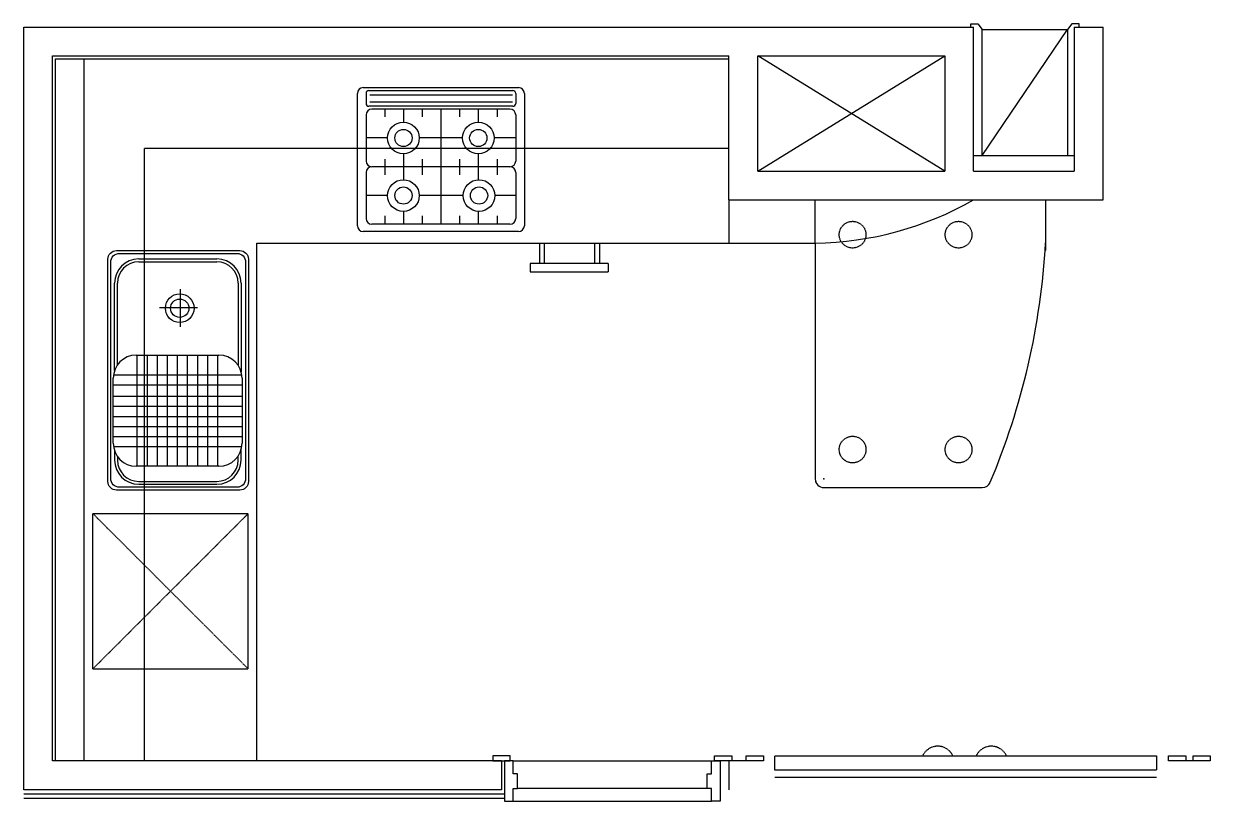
# Model space of a CAD drawing. Header units: millimetres. Extents: x -16158 to -12036, y -20899 to -18197.
import ezdxf

# ---------------------------------------------------------------- set-up
doc = ezdxf.new("R2010")
doc.units = ezdxf.units.MM
doc.linetypes.add('HID', pattern=[3, 2, -1])
doc.linetypes.add('HIDDEN', pattern=[2.5, 1.5, -1])
for name, color, linetype in [('1', 4, 'Continuous'), ('DOO', 4, 'Continuous'), ('FIN', 6, 'Continuous'), ('FUR', 4, 'Continuous'), ('FURN', 4, 'Continuous'), ('GYP', 7, 'Continuous'), ('H1', 6, 'HID'), ('KIT', 4, 'Continuous'), ('OPEN', 6, 'Continuous'), ('WALL', 7, 'Continuous')]:
    doc.layers.add(name, color=color, linetype=linetype)

# ---------------------------------------------------------------- blocks, each defined once
blk = doc.blocks.new('BIOP')
at = {"layer": '1'}
for p, q in [((-264.7, 915.7), (275.3, 915.7)), ((-284.7, 435.7), (-284.7, 895.7)), ((-254.7, 895.7), (-254.7, 860.7)), ((-244.7, 905.7), (255.3, 905.7)), ((-241.5, 890.7), (254, 890.7)), ((265.3, 895.7), (265.3, 860.7)), ((295.3, 895.7), (295.3, 435.7)), ((255.3, 850.7), (-244.7, 850.7)), ((254, 865.7), (-241.5, 865.7)), ((245.3, 840.7), (-234.7, 840.7)), ((-189.7, 840.7), (-189.7, 814.1)), ((-124.7, 840.7), (-124.7, 795.7)), ((-59.7, 840.7), (-59.7, 814.1)), ((5.3, 840.7), (5.3, 440.8)), ((70.3, 840.7), (70.3, 814.1)), ((135.3, 840.7), (135.3, 795.7)), ((200.3, 840.7), (200.3, 814.1)), ((-254.7, 820.7), (-254.7, 660.7)), ((265.3, 820.7), (265.3, 660.7)), ((-179.7, 740.7), (-254.7, 740.7)), ((80.3, 740.7), (-69.7, 740.7)), ((265.3, 740.7), (190.3, 740.7)), ((-189.7, 667.5), (-189.7, 612.6)), ((-124.7, 685.7), (-124.7, 595.7)), ((-59.7, 667.5), (-59.7, 612.6)), ((70.3, 667.5), (70.3, 612.6)), ((135.3, 685.7), (135.3, 595.6)), ((200.3, 667.5), (200.3, 612.6)), ((-254.7, 620.7), (-254.7, 460.7)), ((245.3, 640.7), (-234.7, 640.7)), ((265.3, 620.7), (265.3, 460.7)), ((-179.7, 540.7), (-254.7, 540.7)), ((82.9, 540.7), (-69.7, 540.7)), ((265.3, 540.7), (192.9, 540.7)), ((-189.7, 469.6), (-189.7, 440.8)), ((-124.7, 485.7), (-124.7, 440.8)), ((-59.7, 469.6), (-59.7, 440.8)), ((70.3, 469.6), (70.3, 440.8)), ((135.3, 485.7), (135.3, 440.8)), ((200.3, 469.6), (200.3, 440.8)), ((275.3, 415.7), (-264.7, 415.7)), ((245.3, 440.7), (-234.7, 440.7))]:
    blk.add_line(p, q, dxfattribs=at)
for centre, radius in [((-124.7, 740.7), 55), ((135.3, 740.7), 55), ((-124.7, 740.7), 30), ((135.3, 740.7), 30), ((-124.7, 540.7), 55), ((137.9, 540.7), 55), ((-124.7, 540.7), 30), ((137.9, 540.7), 30)]:
    blk.add_circle(centre, radius, dxfattribs=at)
for centre, radius, start, end in [((-264.7, 895.7), 20, 90, 180), ((275.3, 895.7), 20, 0, 90), ((-244.7, 895.7), 10, 90, 180), ((255.3, 895.7), 10, 0, 90), ((-244.7, 860.7), 10, 180, 270), ((-234.7, 820.7), 20, 90, 180), ((245.3, 820.7), 20, 0, 90), ((255.3, 860.7), 10, 270, 0), ((-234.7, 660.7), 20, 180, 270), ((245.3, 660.7), 20, 270, 0), ((-234.7, 620.7), 20, 90, 180), ((245.3, 620.7), 20, 0, 90), ((-234.7, 460.7), 20, 180, 270), ((245.3, 460.7), 20, 270, 0), ((-264.7, 435.7), 20, 180, 270), ((275.3, 435.7), 20, 270, 0)]:
    blk.add_arc(centre, radius, start, end, dxfattribs=at)
blk = doc.blocks.new('JS90I')
at = {"color": 4}
for p, q in [((13.1, 211.6), (284.8, 211.6)), ((13.1, 201.6), (284.8, 201.6)), ((-70.9, -175.6), (-70.9, 127.6)), ((-60.9, -156.3), (-60.9, 127.6)), ((358.8, 127.6), (358.8, -158.5)), ((368.8, 127.6), (368.8, -180.2)), ((4.5, -122.4), (292, -122.4)), ((-75.5, -428.8), (-75.5, -202.4)), ((-74.8, -191.3), (371.2, -191.3)), ((372, -202.4), (372, -428.8)), ((-74.7, -226.3), (372, -226.3)), ((-74.7, -265.5), (371.1, -265.5)), ((-74.7, -300.5), (371.1, -300.5)), ((-74.7, -335.5), (371.1, -335.5)), ((-74.7, -370.5), (371.1, -370.5)), ((-74.7, -405.5), (371.1, -405.5)), ((-74.7, -440.5), (371.1, -440.5)), ((368.8, -487.2), (368.8, -451)), ((-70.9, -455.6), (-70.9, -487.2)), ((-60.9, -474.9), (-60.9, -487.2)), ((358.8, -487.2), (358.8, -472.7)), ((292, -508.8), (4.5, -508.8)), ((13.1, -561.2), (284.8, -561.2)), ((13.1, -571.2), (284.8, -571.2))]:
    blk.add_line(p, q, dxfattribs=at)
at = {"color": 4, "linetype": 'Continuous'}
for p, q in [((6.9, -122.4), (6.9, -508.8)), ((41.9, -122.4), (41.9, -508.8)), ((76.9, -122.4), (76.9, -508.8)), ((111.9, -122.4), (111.9, -508.8)), ((146.9, -122.4), (146.9, -508.8)), ((181.9, -122.4), (181.9, -508.8)), ((216.9, -122.4), (216.9, -508.8)), ((251.9, -122.4), (251.9, -508.8)), ((286.9, -122.4), (286.9, -508.8))]:
    blk.add_line(p, q, dxfattribs=at)
at = {"color": 4}
for points in [[(394.5, 210.7), (394.5, -561.7, -0.414214), (364.5, -591.7), (-64.1, -591.7, -0.414214), (-94.1, -561.7), (-94.1, 210.7, -0.414214), (-64.1, 240.7), (364.5, 240.7, -0.414214)], [(384.5, 200.7), (384.5, -551.7, -0.414214), (354.5, -581.7), (-54.1, -581.7, -0.414214), (-84.1, -551.7), (-84.1, 200.7, -0.414214), (-54.1, 230.7), (354.5, 230.7, -0.414214)]]:
    blk.add_lwpolyline(points, format="xyb", close=True, dxfattribs=at)
for radius in [49.9, 31.9]:
    blk.add_circle((155.6, 40.5), radius, dxfattribs=at)
for centre, radius, start, end in [((13.1, 127.6), 84, 90, 180), ((284.8, 127.6), 84, 0, 90), ((13.1, 127.6), 74, 90, 180), ((284.8, 127.6), 74, 0, 90), ((4.5, -202.4), 80, 90, 180), ((292, -202.4), 80, 0, 90), ((4.5, -428.8), 80, 180, 270), ((292, -428.8), 80, 270, 0), ((13.1, -487.2), 84, 180, 270), ((13.1, -487.2), 74, 180, 270), ((284.8, -487.2), 74, 270, 0), ((284.8, -487.2), 84, 270, 0)]:
    blk.add_arc(centre, radius, start, end, dxfattribs=at)
at = {"layer": 'FURN', "color": 4}
for p, q in [((156.7, 107.1), (156.7, -23.9)), ((216.9, 41.5), (85.8, 41.5))]:
    blk.add_line(p, q, dxfattribs=at)

msp = doc.modelspace()

# ---------------------------------------------------------------- linework, layer by layer
at = {"layer": 'DOO'}
for p, q in [((-14458, -20758.6), (-13768, -20758.6)), ((-13783, -20853.6), (-14443, -20853.6)), ((-14458, -20898.6), (-13768, -20898.6)), ((-14458, -20898.6), (-13806, -20898.6))]:
    msp.add_line(p, q, dxfattribs=at)
for points in [[(-14528, -20758.6), (-14468, -20758.6), (-14468, -20740.6), (-14528, -20740.6)], [(-13698, -20758.6), (-13758, -20758.6), (-13758, -20740.6), (-13698, -20740.6)], [(-13588.2, -20758.6), (-13648.2, -20758.6), (-13648.2, -20740.6), (-13588.2, -20740.6)], [(-12120.4, -20758.6), (-12180.4, -20758.6), (-12180.4, -20740.6), (-12120.4, -20740.6)], [(-12035.5, -20758.6), (-12095.5, -20758.6), (-12095.5, -20740.6), (-12035.5, -20740.6)]]:
    msp.add_lwpolyline(points, close=True, dxfattribs=at)
for points in [[(-14488, -20758.6), (-14488, -20898.6), (-14458, -20898.6), (-14458, -20853.6), (-14443, -20853.6), (-14443, -20803.6), (-14458, -20803.6), (-14458, -20758.6), (-14488, -20758.6), (-14488, -20778.6)], [(-13738, -20758.6), (-13738, -20898.6), (-13768, -20898.6), (-13768, -20853.6), (-13783, -20853.6), (-13783, -20803.6), (-13768, -20803.6), (-13768, -20758.6), (-13738, -20758.6), (-13738, -20778.6)]]:
    msp.add_lwpolyline(points, dxfattribs=at)
at = {"layer": 'FIN'}
for p, q in [((-16048, -18318.6), (-13708, -18318.6)), ((-16048, -20758.6), (-16048, -18318.6)), ((-14488, -20888.6), (-16158, -20888.6))]:
    msp.add_line(p, q, dxfattribs=at)
at = {"layer": 'FUR'}
for p, q in [((-12868, -18196.6), (-12843, -18196.6)), ((-12868, -18208.6), (-12868, -18196.6)), ((-12843, -18196.6), (-12828, -18216.8)), ((-12828, -18654.1), (-12828, -18216.8)), ((-12828, -18216.8), (-12531.3, -18216.8)), ((-12828, -18654.1), (-12531.3, -18216.8)), ((-12516.3, -18196.6), (-12531.3, -18216.8)), ((-12531.3, -18216.8), (-12531.3, -18654.1)), ((-12491.3, -18196.6), (-12516.3, -18196.6)), ((-12491.3, -18208.6), (-12491.3, -18196.6)), ((-12858, -18654.1), (-12508, -18654.1))]:
    msp.add_line(p, q, dxfattribs=at)
at = {"layer": 'GYP'}
for p, q in [((-12055.5, -20758.6), (-12160.5, -20758.6)), ((-12056.5, -20758.6), (-12159.5, -20758.6))]:
    msp.add_line(p, q, dxfattribs=at)
at = {"layer": 'H1'}
msp.add_line((-14488, -20873.6), (-16158, -20873.6), dxfattribs=at)
at = {"layer": 'KIT', "linetype": 'HIDDEN'}
for p, q in [((-15948, -20758.6), (-15948, -18318.6)), ((-15738, -18628.6), (-13708, -18628.6)), ((-15738, -20758.6), (-15738, -18628.6)), ((-13408, -18958.6), (-13408, -18808.6)), ((-15918, -20438.6), (-15918, -19898.6)), ((-15918, -19898.6), (-15378, -19898.6)), ((-15378, -20438.6), (-15918, -19898.6)), ((-15378, -19898.6), (-15918, -20438.6)), ((-15378, -20438.6), (-15378, -19898.6)), ((-15918, -20438.6), (-15378, -20438.6)), ((-13548.2, -20815.3), (-12222.4, -20815.3))]:
    msp.add_line(p, q, dxfattribs=at)
at = {"layer": 'KIT'}
for p, q in [((-13708, -18808.6), (-13708, -18958.6)), ((-12608, -18808.6), (-12608, -18984.9)), ((-15348, -18958.6), (-13408, -18958.6)), ((-15348, -20758.6), (-15348, -18958.6)), ((-14366.2, -18958.6), (-14366.2, -19030)), ((-14349.4, -18958.6), (-14349.4, -19030)), ((-14174.7, -18958.6), (-14174.7, -19030)), ((-14157.8, -18958.6), (-14157.8, -19030)), ((-13408, -18958.6), (-13408, -19778.6)), ((-14398.8, -19030, -10), (-14398.8, -19058.3, -10)), ((-14127.4, -19030, -10), (-14398.8, -19030, -10)), ((-14127.4, -19030, -10), (-14127.4, -19058.3, -10)), ((-14398.8, -19058.3, -10), (-14127.4, -19058.3, -10)), ((-13378, -19808.6), (-12827.8, -19808.6))]:
    msp.add_line(p, q, dxfattribs=at)
at = {"layer": 'KIT', "linetype": 'ByBlock'}
for p, q in [((-13378.1, -19778.6), (-13377.9, -19778.6)), ((-13378, -19778.6), (-13378, -19778.5))]:
    msp.add_line(p, q, dxfattribs=at)
at = {"layer": 'KIT', "linetype": 'HIDDEN'}
msp.add_lwpolyline([(-12222.4, -20740.3), (-12222.4, -20740.3), (-12222.4, -20790.3), (-13548.2, -20790.3), (-13548.2, -20740.3)], close=True, dxfattribs=at)
for centre in [(-13278.2, -18929.6), (-12910, -18929.6), (-13278.2, -19676.4), (-12910, -19676.4)]:
    msp.add_circle(centre, 46.4, dxfattribs=at)
at = {"layer": 'KIT'}
for centre, radius, start, end in [((-13422.1, -17823.7), 1135, 270.7097, 299.8005), ((-15093.6, -18822.2), 2489.3, 337.1169, 356.8609), ((-13378, -19778.6), 30, 180, 270), ((-12827.8, -19778.6), 30, 270, 337.1169)]:
    msp.add_arc(centre, radius, start, end, dxfattribs=at)
at = {"layer": 'KIT', "linetype": 'HIDDEN'}
for centre in [(-12982.3, -20765.2), (-12796.2, -20765.2)]:
    msp.add_arc(centre, 58, 25.5016, 154.4984, dxfattribs=at)
at = {"layer": 'KIT', "linetype": 'ByBlock'}
for p in [(-13378, -19778.6), (-13406.2, -19789)]:
    msp.add_point(p, dxfattribs=at)
at = {"layer": 'OPEN'}
for p, q in [((-13608, -18708.6), (-12958, -18308.6)), ((-12958, -18708.6), (-13608, -18308.6))]:
    msp.add_line(p, q, dxfattribs=at)
at = {"layer": 'WALL'}
for p, q in [((-16158, -18208.6), (-12858, -18208.6)), ((-16158, -20858.6), (-16158, -18208.6)), ((-12858, -18708.6), (-12858, -18208.6)), ((-12508, -18208.6), (-12508, -18708.6)), ((-12508, -18208.6), (-12408, -18208.6)), ((-12408, -18808.6), (-12408, -18208.6)), ((-16058, -18308.6), (-13708, -18308.6)), ((-16058, -20758.6), (-16058, -18308.6)), ((-13708, -18808.6), (-13708, -18308.6)), ((-13608, -18708.6), (-13608, -18308.6)), ((-13608, -18308.6), (-12958, -18308.6)), ((-12958, -18308.6), (-12958, -18708.6)), ((-13608, -18708.6), (-12958, -18708.6)), ((-12858, -18708.6), (-12508, -18708.6)), ((-13708, -18808.6), (-12408, -18808.6)), ((-14498, -20758.6), (-16058, -20758.6)), ((-14498, -20758.6), (-14498, -20858.6)), ((-13608, -20758.6), (-13708, -20758.6)), ((-13708, -20758.6), (-13708, -20858.6)), ((-14498, -20858.6), (-16158, -20858.6))]:
    msp.add_line(p, q, dxfattribs=at)

# ---------------------------------------------------------------- block references
at = {"layer": '1'}
msp.add_blockref('BIOP', (-14714, -19334.3), dxfattribs=at)
at = {"layer": 'KIT'}
msp.add_blockref('JS90I', (-15771.6, -19225.6), dxfattribs=at)

doc.saveas('drawing.dxf')
